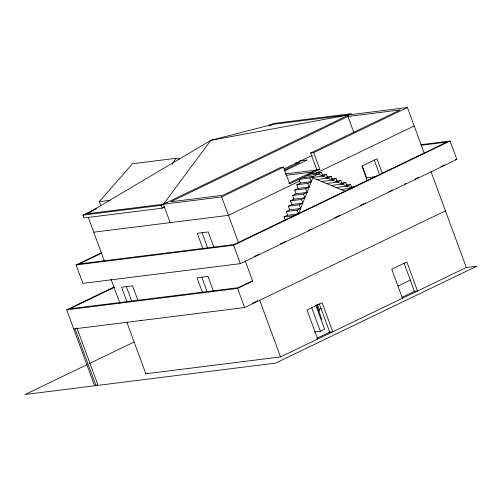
<?xml version="1.0" encoding="UTF-8"?>
<svg xmlns="http://www.w3.org/2000/svg" width="502" height="502" viewBox="0 0 502 502"><rect width="100%" height="100%" fill="white"/><g stroke="black" fill="none" stroke-linecap="round" stroke-linejoin="round"><path stroke-width="0.75" d="M172.192 164.21L175.913 158.318L179.741 158.977M100.814 205.745L99.308 201.653L132.428 163.765L175.913 158.318M319.856 169.337L316.781 169.726L310.638 153.016L313.706 152.633L319.856 169.337L289.673 183.864L283.53 167.16L221.677 196.935L86.978 213.796L210.84 140.328L272.724 124.383L407.429 107.516L424.171 153.022M162.886 207.257L164.43 207.062L162.108 208.179L84.016 217.956L82.974 215.126L96.371 208.675M268.426 125.851L273.364 123.479L351.456 113.697L161.067 205.349L82.974 215.126M86.978 213.796L89.099 212.779M90.511 212.095L91.922 211.417M270.609 125.406L272.724 124.383M310.638 153.016L400.119 109.944L347.93 116.477L170.655 201.81L222.844 195.278L280.455 167.542L283.53 167.16M420.864 144.683L450.093 141.024L456.864 159.429L240.351 263.65L82.918 283.366L76.147 264.956L101.467 252.77M101.793 253.096L79.354 263.895L234.089 244.524L446.887 142.091L421.234 145.298M313.706 152.633L407.429 107.516M284.069 168.879L312.326 155.281M284.502 169.858L299.97 162.41L295.339 162.987M284.214 171.088L307.28 159.987L299.512 160.96M288.706 183.236L316.781 169.726M299.782 181.002L228.454 215.339L93.748 232.2M315.325 173.523L414.2 125.927M309.903 178.028L311.259 181.705L300.315 183.079L298.96 179.396L309.903 178.028L321.518 172.437L322.868 176.12L326.35 174.445L327.706 178.122L331.188 176.447L332.544 180.13L336.026 178.448L337.382 182.132L340.864 180.456L342.22 184.14L345.702 182.458L347.058 186.142L350.54 184.466L351.896 188.143L355.378 186.468L350.998 187.02M296.833 184.755L307.776 183.381L309.132 187.064L298.188 188.432L296.833 184.755L300.315 183.079M307.776 183.381L311.259 181.705M294.705 190.114L305.649 188.739L307.004 192.423L296.061 193.791L294.705 190.114L298.188 188.432M305.649 188.739L309.132 187.064M292.578 195.466L303.522 194.098L304.877 197.782L293.934 199.15L292.578 195.466L296.061 193.791M303.522 194.098L307.004 192.423M290.451 200.825L301.395 199.457L302.744 203.134L291.8 204.509L290.451 200.825L293.934 199.15M76.913 327.888L97.752 384.519L95.895 385.411L94.545 385.58L66.678 309.834L114.224 286.949M114.299 287.389L69.885 308.774L238.092 287.709L251.326 281.34L252.675 281.17L245.152 260.733M301.395 199.457L304.877 197.782M288.317 206.184L299.261 204.816L300.616 208.493L289.673 209.867L288.317 206.184L291.8 204.509M299.261 204.816L302.744 203.134M302.442 177.721L313.386 176.346L298.489 213.852L287.546 215.22L286.19 211.543L289.673 209.867M286.19 211.543L297.134 210.169L300.616 208.493M285.192 219.964L284.063 216.902L287.546 215.22M76.147 264.956L233.581 245.246L450.093 141.024M254.25 256.484L259.183 254.106M280.323 243.934L285.255 241.556M308.51 230.368L311.328 229.006M334.577 217.818L339.509 215.44M360.649 205.268L365.582 202.89M388.837 191.701L392.357 190.001M404.336 184.234L405.748 183.556M414.909 179.151L418.43 177.451M440.976 166.601L444.502 164.901M66.678 309.834L237.584 288.437L252.675 281.17M87.292 364.546L25.1 394.484L275.479 363.134L476.9 266.173L466.289 267.503L280.543 356.916L145.837 373.783L126.899 322.297M89.412 363.523L133.94 342.088M252.788 303.133L257.664 300.786M73.712 328.948L244.618 307.55L445.456 210.871M145.837 373.783L147.255 373.099M319.034 309.496L321.148 308.479M318.318 311.34L319.73 310.663L317.327 304.13M397.979 286.084L410.642 279.99M314.17 332.035L320.364 331.257L324.599 329.218L315.789 305.272M316.68 338.43L329.714 332.155L332.782 331.772L322.108 302.744L307.017 310.01L317.691 339.032M402.108 297.303L414.457 291.361L417.532 290.972L406.852 261.95L391.761 269.216L402.441 298.238M349.135 114.82L210.84 140.328L163.388 204.232L170.159 222.637M285.142 173.962L316.191 170.071M286.397 175.292L312.79 171.985M310.569 173.805L321.518 172.437M307.086 175.487L318.03 174.112L351.896 188.143L340.946 189.518M99.308 201.653L110.158 200.292M321.977 174.991L326.35 174.445M312.652 177.401L322.868 176.12M455.327 159.623L456.864 159.429M326.815 176.993L331.188 176.447M316.762 179.496L327.706 178.122M331.646 179.001L336.026 178.448M321.6 181.498L332.544 180.13M166.08 202.381L167.624 202.193M336.484 181.002L340.864 180.456M366.447 177.846L375.923 176.654M326.438 183.5L337.382 182.132M341.322 183.01L345.702 182.458M331.276 185.508L342.22 184.14M346.16 185.012L350.54 184.466M336.108 187.51L347.058 186.142M284.063 216.902L295.007 215.527L298.489 213.852L297.134 210.169M140.284 320.615L141.551 320.452M312.614 177.777L345.784 191.519M430.904 171.326L466.289 267.503M382.336 173.334L377.002 158.827L361.911 166.093L367.244 180.594M374.197 159.937L379.801 175.167M404.047 263.061L414.457 291.361M347.93 116.477L353.916 132.76M362.306 166.106L366.617 177.821M319.297 303.854L329.714 332.155M316.473 304.777L321.832 319.354M311.554 307.312L320.364 331.257M221.677 196.935L238.419 242.435M259.703 300.284L280.543 356.916M233.581 245.246L240.351 263.65M237.584 288.437L244.612 307.55M213.833 247.179L208.23 231.937L197.286 233.311L202.89 248.546M202.055 232.721L207.659 247.957M213.325 290.909L207.985 276.401L197.041 277.769L202.381 292.283M201.81 277.179L207.15 291.693M161.067 205.349L162.108 208.179M137.893 300.359L132.553 285.845L121.609 287.213L126.95 301.727M126.378 286.623L131.719 301.137M88.277 217.335L104.529 261.492M110.992 279.068L119.884 303.239M75.055 328.779L95.895 385.411"/></g></svg>
